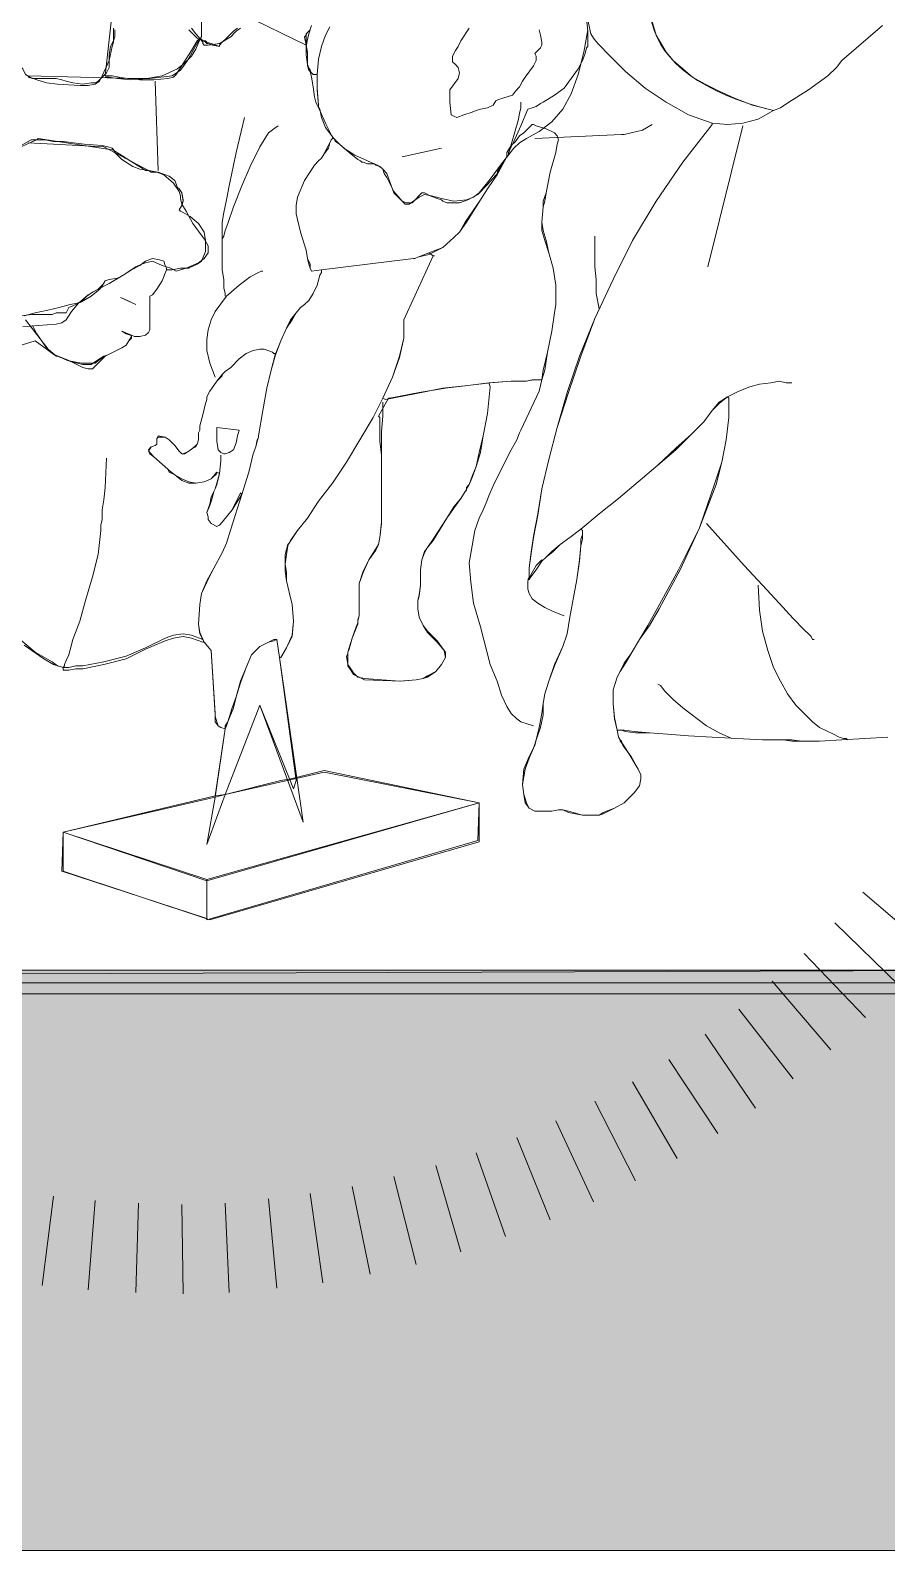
# Model space of a CAD drawing. Header units: centimetres. Extents: x -2268 to 4168, y -1681 to 1458.
# Drawn here: x 328.7 to 331.95, y 18.85 to 24.61 of the extents above; entities that cross this region are included whole.
import ezdxf

# ---------------------------------------------------------------- set-up
doc = ezdxf.new("R2010")
doc.units = ezdxf.units.CM
doc.layers.add('PDF _Geometria_Num_Penna__1', color=7, linetype='Continuous', lineweight=18, true_color=0xc6c8ca)
doc.layers.add('PDF _Riempimenti solidi_Num_Penna__1', color=7, linetype='Continuous', lineweight=18, true_color=0xc6c8ca)
doc.layers.add('PDF _Geometria_Num_Penna__7', color=7, linetype='Continuous', lineweight=18)
doc.layers.add('PDF _Riempimenti solidi_Num_Penna__7', color=7, linetype='Continuous', lineweight=18)

msp = doc.modelspace()

# ---------------------------------------------------------------- hatches: boundary and pattern name
at = {"layer": 'PDF _Riempimenti solidi_Num_Penna__1', "linetype": 'Continuous', "lineweight": 18, "true_color": 0xc6c8ca}
for points in [[(332.5223, 21.0005), (320.0228, 21.0005), (335.3958, 18.8467)], [(320.0228, 21.0005), (335.3958, 18.8467), (320.0228, 18.8467)]]:
    msp.add_hatch(color=9, dxfattribs=at).paths.add_polyline_path(points)
at = {"layer": 'PDF _Riempimenti solidi_Num_Penna__7', "linetype": 'Continuous', "lineweight": 18}
for points in [[(307.5234, 21.0482), (307.5234, 20.9582), (332.5222, 21.0482)], [(307.5234, 20.9582), (332.5222, 20.9582), (332.5222, 21.0482)]]:
    msp.add_hatch(color=7, dxfattribs=at).paths.add_polyline_path(points)

# ---------------------------------------------------------------- linework, layer by layer
at = {"layer": 'PDF _Geometria_Num_Penna__1', "color": 9, "linetype": 'Continuous', "lineweight": 18, "true_color": 0xc6c8ca, "flags": 128}
msp.add_lwpolyline([(320.0228, 21.0005), (332.5223, 21.0005), (332.5223, 28.261), (335.3958, 28.261), (335.3958, 18.8467), (320.0228, 18.8467)], close=True, dxfattribs=at)
at = {"layer": 'PDF _Geometria_Num_Penna__7', "color": 7, "linetype": 'Continuous', "lineweight": 18, "flags": 128}
for points in [[(329.3472, 24.6731), (329.3472, 24.6096), (329.3472, 24.5884), (329.3366, 24.5725), (329.2942, 24.4984), (329.2678, 24.4614), (329.236, 24.4402), (329.1514, 24.4297), (329.0667, 24.4297), (329.0349, 24.4349), (329.0085, 24.4402), (328.9873, 24.4402), (328.982, 24.4402), (329.0085, 24.6784)], [(331.9296, 24.6307), (331.7762, 24.4984), (331.755, 24.472), (331.7232, 24.4402), (331.6491, 24.3873), (331.5751, 24.3397), (331.5433, 24.3185), (331.5168, 24.3079), (331.4586, 24.2762), (331.4004, 24.2603), (331.3422, 24.255), (331.284, 24.2603), (331.194, 24.2921), (331.1094, 24.3397), (331.03, 24.3926), (330.9559, 24.4561), (330.8977, 24.5143), (330.8501, 24.562), (330.8342, 24.5831), (330.8236, 24.599), (330.7972, 24.7207)], [(328.5693, 24.6202), (328.5587, 24.5884), (328.5587, 24.562), (328.5746, 24.5408), (328.601, 24.5249), (328.6222, 24.509), (328.6487, 24.4879), (328.6698, 24.4667), (328.6804, 24.4455), (328.6963, 24.4349), (328.7227, 24.4244), (328.7598, 24.4138), (328.8021, 24.4085), (328.8868, 24.4032), (328.9185, 24.4032), (328.945, 24.4085), (328.9609, 24.4191), (328.9715, 24.4402), (328.9979, 24.4984), (329.0085, 24.5514), (329.0138, 24.5672), (329.0138, 24.5725), (329.0138, 24.6202)], [(328.691, 24.4402), (329.0879, 24.4297), (329.0932, 24.4297), (329.1143, 24.4244), (329.1673, 24.4244), (329.2202, 24.4297), (329.2413, 24.4349), (329.2519, 24.4455), (329.3101, 24.5355), (329.3313, 24.5725), (329.3419, 24.5831), (329.3472, 24.5778), (329.3631, 24.5672), (329.3684, 24.562), (329.3736, 24.562), (329.3895, 24.5567), (329.416, 24.5514), (329.416, 24.5567), (329.4266, 24.5672), (329.4424, 24.5831), (329.4689, 24.6096), (329.4848, 24.6202)], [(329.4848, 24.6202), (329.4689, 24.6096), (329.4424, 24.5831), (329.4265, 24.5672), (329.416, 24.5567), (329.416, 24.5514), (329.3842, 24.562), (329.3683, 24.5672), (329.363, 24.5725), (329.3525, 24.5725), (329.3313, 24.5831), (329.3154, 24.599), (329.3048, 24.6096), (329.2995, 24.6149)], [(329.3101, 24.6202), (329.326, 24.599), (329.3366, 24.5884), (329.3525, 24.5672), (329.3525, 24.562), (329.3578, 24.5567), (329.3631, 24.5567), (329.3736, 24.5567), (329.416, 24.562), (329.4583, 24.5884), (329.4742, 24.6043), (329.4795, 24.6096), (329.4954, 24.6202)], [(329.7441, 24.5567), (329.5059, 24.6731)], [(329.7652, 24.6307), (329.7547, 24.599), (329.7494, 24.5778), (329.7441, 24.5514), (329.7441, 24.5196), (329.7494, 24.4826), (329.76, 24.4561), (329.7652, 24.4349), (329.7705, 24.3979), (329.7758, 24.3609), (329.7811, 24.3397), (329.7864, 24.3291), (329.797, 24.3079), (329.8182, 24.2603), (329.8446, 24.2074), (329.8658, 24.1862), (329.887, 24.1651), (329.9293, 24.1386), (329.9769, 24.1174), (330.014, 24.1016), (330.0298, 24.091), (330.0351, 24.0857), (330.0404, 24.0698), (330.051, 24.0539), (330.0775, 24.001), (330.1092, 23.964), (330.1198, 23.9534), (330.1357, 23.9534), (330.1727, 23.9798), (330.1939, 23.9904), (330.2203, 23.9851), (330.2574, 23.9745), (330.305, 23.964), (330.3526, 23.9693), (330.3791, 23.9798), (330.4003, 23.9957), (330.4426, 24.0486), (330.4849, 24.1068), (330.5326, 24.1651), (330.5537, 24.1862), (330.5802, 24.2021), (330.6278, 24.2286), (330.6755, 24.2656), (330.7178, 24.3132), (330.7495, 24.3714), (330.776, 24.4455), (330.7972, 24.5302), (330.813, 24.6149)], [(329.834, 24.6255), (329.8182, 24.5937), (329.8023, 24.5514), (329.7917, 24.5037), (329.7864, 24.4455), (329.7864, 24.3926), (329.7917, 24.3291), (329.7917, 24.3238), (329.797, 24.3132), (329.8023, 24.2815), (329.8182, 24.2444), (329.8499, 24.2021), (329.8552, 24.1915), (329.8711, 24.1809), (329.9081, 24.1492), (329.9399, 24.1227), (329.9505, 24.1174), (329.9558, 24.1121), (329.961, 24.1121), (329.9769, 24.1068), (330.0034, 24.1068), (330.0087, 24.1016), (330.0245, 24.0963), (330.0351, 24.0857), (330.051, 24.0698), (330.0616, 24.0381), (330.0775, 23.9957), (330.1092, 23.964), (330.1251, 23.9587), (330.1463, 23.9587), (330.1833, 23.9957), (330.1939, 23.9957), (330.2151, 23.9851), (330.2415, 23.9745), (330.2574, 23.9693), (330.2627, 23.964), (330.2786, 23.9587), (330.2997, 23.9587), (330.3262, 23.9587), (330.3579, 23.9693), (330.395, 23.9904), (330.432, 24.0275), (330.4744, 24.0751), (330.5061, 24.1333), (330.5114, 24.1386), (330.5114, 24.1492), (330.522, 24.1704), (330.5326, 24.1915), (330.559, 24.2497), (330.5855, 24.3132), (330.6014, 24.3185), (330.6172, 24.3238), (330.6331, 24.3344), (330.6437, 24.3397), (330.686, 24.3662), (330.7231, 24.3926), (330.7495, 24.4297), (330.776, 24.4667), (330.7919, 24.4984), (330.8025, 24.5249), (330.8078, 24.5461), (330.813, 24.5514), (330.813, 24.5567), (330.813, 24.5672), (330.813, 24.6096), (330.8078, 24.6572)], [(330.6278, 24.6149), (330.6331, 24.5937), (330.6384, 24.5672), (330.6384, 24.5567), (330.6331, 24.5461), (330.6172, 24.5302), (330.612, 24.5249), (330.6172, 24.5143), (330.6172, 24.4984), (330.6067, 24.4773), (330.5749, 24.4349), (330.5643, 24.4191), (330.5537, 24.3979), (330.5379, 24.382), (330.5273, 24.3662), (330.4902, 24.3556), (330.4744, 24.3503), (330.4638, 24.345), (330.4532, 24.3291), (330.432, 24.3185), (330.4056, 24.3132), (330.3897, 24.3079), (330.3738, 24.3026), (330.3421, 24.2921), (330.3156, 24.2815), (330.305, 24.2868), (330.2944, 24.2921), (330.2891, 24.3397), (330.2891, 24.3662), (330.2891, 24.3873), (330.3209, 24.4297), (330.3262, 24.4508), (330.3209, 24.472), (330.3103, 24.4826), (330.2997, 24.4932), (330.2997, 24.5143), (330.3103, 24.5355), (330.3209, 24.5514), (330.3315, 24.5725), (330.3632, 24.6202)], [(331.9508, 21.9319), (331.7762, 21.9213), (331.6915, 21.916), (331.6227, 21.916), (331.5857, 21.9213), (331.5539, 21.9213), (331.5222, 21.9213), (331.4745, 21.9213), (331.284, 21.9319), (331.1941, 21.9372), (331.1147, 21.9425), (331.0459, 21.9477), (330.9877, 21.953), (330.9506, 21.9583), (330.94, 21.9583), (330.9348, 21.9583), (330.9242, 21.9583), (330.9136, 22.006), (330.9083, 22.0589), (330.9083, 22.1118), (330.9242, 22.1594), (330.9348, 22.1806), (330.9506, 22.2123), (330.9771, 22.2494), (331.0088, 22.3023), (331.0406, 22.3552), (331.0776, 22.424), (331.157, 22.5669), (331.2364, 22.7257), (331.2946, 22.895), (331.3211, 22.9744), (331.3369, 23.059), (331.3475, 23.1437), (331.3475, 23.2178), (331.3422, 23.2231), (331.3105, 23.2019), (331.284, 23.1702), (331.2523, 23.1278), (331.2046, 23.0802), (331.1464, 23.022), (331.0776, 22.9638), (330.9295, 22.8368), (330.8554, 22.7786), (330.7866, 22.7204), (330.7442, 22.6886), (330.7072, 22.6622), (330.6755, 22.6357), (330.6543, 22.6145), (330.6384, 22.5987), (330.6172, 22.5669), (330.5961, 22.5404), (330.5908, 22.5299), (330.5855, 22.5299), (330.5908, 22.5404), (330.5908, 22.5722), (330.5961, 22.6251), (330.6067, 22.6939), (330.6225, 22.7786), (330.6384, 22.8738), (330.6649, 22.985), (330.6966, 23.1067), (330.7337, 23.239), (330.7813, 23.3766), (330.8395, 23.5194), (330.9083, 23.6676), (330.9824, 23.8158), (331.0723, 23.964), (331.1729, 24.1121), (331.284, 24.255), (331.284, 24.2603), (331.3422, 24.255), (331.4004, 24.2603), (331.4587, 24.2762), (331.5169, 24.3079), (331.4375, 24.3291), (331.3687, 24.3556), (331.3105, 24.382), (331.2576, 24.4085), (331.2099, 24.4349), (331.1729, 24.4667), (331.1358, 24.4984), (331.1094, 24.5302), (331.0723, 24.5937), (331.0512, 24.6625)], [(329.76, 24.6149), (329.7494, 24.6043), (329.7441, 24.5937), (329.7388, 24.5884), (329.7441, 24.5567), (329.7494, 24.5249), (329.7494, 24.4984), (329.7494, 24.4773), (329.7547, 24.4614), (329.7652, 24.4508), (329.7705, 24.4455), (329.7864, 24.4455), (329.7864, 24.3873), (329.7917, 24.3291), (329.7917, 24.3238), (329.797, 24.3132), (329.8023, 24.2815), (329.8182, 24.2444), (329.8499, 24.2021), (329.8446, 24.2021), (329.8393, 24.1968), (329.834, 24.1862), (329.8235, 24.1651), (329.8129, 24.1439), (329.8023, 24.128), (329.7917, 24.1174), (329.7758, 24.1016), (329.7388, 24.0433), (329.7123, 23.9798), (329.707, 23.9481), (329.707, 23.9163), (329.7229, 23.8475), (329.7441, 23.7787), (329.7494, 23.747), (329.7547, 23.7258), (329.76, 23.71), (329.7652, 23.6994), (329.8023, 23.7047), (329.8023, 23.6941), (329.797, 23.6835), (329.7864, 23.6465), (329.7705, 23.6147), (329.7547, 23.5882), (329.7388, 23.5724), (329.7229, 23.5618), (329.707, 23.5406), (329.6859, 23.5142), (329.67, 23.4824), (329.6488, 23.4348), (329.6277, 23.3819), (329.6277, 23.3871), (329.6224, 23.3871), (329.6171, 23.3924), (329.5853, 23.403), (329.5694, 23.403), (329.543, 23.3977), (329.5165, 23.3871), (329.4901, 23.366), (329.4583, 23.3342), (329.4371, 23.3184), (329.4266, 23.3078), (329.4054, 23.2813), (329.3948, 23.2654), (329.3789, 23.2443), (329.3684, 23.2231), (329.3684, 23.2125), (329.3631, 23.1966), (329.3525, 23.1543), (329.3419, 23.112), (329.3419, 23.0961), (329.3366, 23.0855), (329.3366, 23.059), (329.3313, 23.0432), (329.326, 23.0379), (329.3154, 23.0273), (329.2996, 23.0167), (329.2784, 23.0061), (329.2731, 23.0061), (329.2625, 23.0167), (329.2466, 23.0379), (329.2255, 23.059), (329.2096, 23.0696), (329.1831, 23.0749), (329.1778, 23.0643), (329.1778, 23.0538), (329.1778, 23.0432), (329.1726, 23.0379), (329.1567, 23.0326), (329.1461, 23.022), (329.1514, 23.0114), (329.1673, 22.9955), (329.2202, 22.9479), (329.2255, 22.9426), (329.2466, 22.9268), (329.2731, 22.9109), (329.2996, 22.9003), (329.326, 22.895), (329.3578, 22.9003), (329.3842, 22.9109), (329.4054, 22.9373), (329.416, 22.932), (329.4054, 22.8897), (329.4001, 22.8738), (329.3948, 22.8632), (329.3842, 22.8421), (329.3789, 22.8156), (329.3684, 22.7839), (329.3736, 22.768), (329.3736, 22.7574), (329.3842, 22.7415), (329.4054, 22.731), (329.416, 22.7362), (329.4266, 22.7468), (329.4636, 22.7945), (329.4954, 22.858), (329.5007, 22.8527), (329.4583, 22.7204), (329.4424, 22.6674), (329.4266, 22.6304), (329.3948, 22.5722), (329.3684, 22.5246), (329.3472, 22.4769), (329.3419, 22.4346), (329.3366, 22.3605), (329.3419, 22.3288), (329.3578, 22.2917), (329.3525, 22.2917), (329.3101, 22.3076), (329.2784, 22.3129), (329.2413, 22.3076), (329.2096, 22.297), (329.1355, 22.2653), (329.0614, 22.2282), (328.9768, 22.2071), (328.8974, 22.1912), (328.8709, 22.1912), (328.8445, 22.1859), (328.8286, 22.1859), (328.8233, 22.1859), (328.8233, 22.1965), (328.7862, 22.2071), (328.7492, 22.2282), (328.6751, 22.2811)], [(329.0191, 24.6149), (329.0191, 24.5884), (329.0138, 24.5725), (329.0032, 24.5514), (328.9979, 24.5196), (328.9979, 24.472), (328.9873, 24.4508), (328.9714, 24.4349), (328.9556, 24.4191), (328.945, 24.4138), (328.9397, 24.4138), (328.9291, 24.4138), (328.8974, 24.4085), (328.8603, 24.4138), (328.8339, 24.4191), (328.818, 24.4244), (328.7968, 24.4297), (328.7492, 24.4297), (328.7068, 24.4297), (328.691, 24.4349)], [(328.982, 24.4349), (328.9873, 24.4349), (328.9979, 24.4349), (329.0297, 24.4297), (329.0773, 24.4244), (329.1408, 24.4297), (329.199, 24.4402), (329.2572, 24.4667), (329.2837, 24.4879), (329.3101, 24.5143), (329.326, 24.5408), (329.3419, 24.5778)], [(329.7705, 24.4455), (329.7652, 24.4508), (329.76, 24.4614), (329.7494, 24.4773), (329.7494, 24.4984), (329.7494, 24.5302), (329.7441, 24.5567), (329.7441, 24.5884), (329.7441, 24.599), (329.7494, 24.6043), (329.76, 24.6149)], [(329.1726, 24.4191), (329.1831, 24.0804)], [(330.559, 24.3397), (330.559, 24.3344), (330.559, 24.3185), (330.5537, 24.2974), (330.5484, 24.2709), (330.5114, 24.1439)], [(329.4371, 23.6041), (329.4371, 23.6147), (329.4319, 23.6359), (329.4319, 23.6676), (329.4266, 23.7047), (329.4266, 23.7946), (329.4266, 23.8317), (329.4266, 23.8634), (329.4266, 23.8846), (329.4319, 23.9216), (329.4424, 23.9693), (329.453, 24.0222), (329.4795, 24.1492), (329.5112, 24.2815)], [(329.4266, 23.8158), (329.4266, 23.8211), (329.4319, 23.8317), (329.4371, 23.8528), (329.4477, 23.8793), (329.4689, 23.9428), (329.5007, 24.0222), (329.5324, 24.0963), (329.5694, 24.1704), (329.6012, 24.2233), (329.6224, 24.2391), (329.6382, 24.2497)], [(331.5857, 23.276), (331.5804, 23.276), (331.5645, 23.276), (331.538, 23.2813), (331.5063, 23.276), (331.4639, 23.2707), (331.4269, 23.2601), (331.3846, 23.2443), (331.3422, 23.2231), (331.3105, 23.1966), (331.284, 23.1702), (331.2523, 23.1278), (331.2046, 23.0802), (331.1464, 23.022), (331.0776, 22.9638), (330.9295, 22.8368), (330.8554, 22.7786), (330.7866, 22.7204), (330.7442, 22.6886), (330.7072, 22.6622), (330.6807, 22.6357), (330.6543, 22.6145), (330.6384, 22.5987), (330.6172, 22.5669), (330.5961, 22.5404), (330.5908, 22.5299), (330.5908, 22.5404), (330.5908, 22.5722), (330.5961, 22.6198), (330.6067, 22.6886), (330.6225, 22.7733), (330.6384, 22.8738), (330.6649, 22.985), (330.6966, 23.1067), (330.739, 23.239), (330.7866, 23.3766), (330.8395, 23.5194), (330.9083, 23.6676), (330.9824, 23.8158), (331.0723, 23.964), (331.1729, 24.1121), (331.284, 24.255)], [(330.612, 24.2021), (330.94, 24.218), (330.9506, 24.218), (330.9771, 24.2233), (331.0194, 24.2339), (331.0565, 24.255)], [(331.4004, 24.2497), (331.2681, 23.7152)], [(328.6698, 23.4877), (328.728, 23.493), (328.7968, 23.4983), (328.818, 23.5036), (328.8339, 23.5142), (328.855, 23.5459), (328.8815, 23.5777), (328.9185, 23.6094), (328.9556, 23.6306), (328.9979, 23.6517), (329.0508, 23.6835), (329.0985, 23.7152), (329.1196, 23.7258), (329.1355, 23.7311), (329.162, 23.7364), (329.199, 23.7205), (329.2308, 23.71), (329.2519, 23.6994), (329.2678, 23.7047), (329.289, 23.71), (329.3366, 23.7311), (329.3578, 23.747), (329.3736, 23.7682), (329.3736, 23.7946), (329.3578, 23.8211), (329.3154, 23.8793), (329.289, 23.9269), (329.2731, 23.9534), (329.2678, 23.9745), (329.2678, 23.9851), (329.2625, 24.001), (329.2413, 24.0328), (329.2043, 24.0645), (329.1778, 24.0751), (329.1461, 24.0804), (329.1143, 24.0857), (329.0879, 24.0963), (329.0455, 24.1227), (329.0191, 24.1492), (329.0138, 24.1598), (329.0085, 24.1598), (328.728, 24.2021), (328.7227, 24.1968), (328.7069, 24.1915), (328.6645, 24.1704)], [(328.6645, 24.1756), (328.7016, 24.1968), (328.728, 24.1968), (328.7545, 24.1968), (328.7862, 24.1915), (328.8233, 24.1915), (328.9026, 24.1809), (328.9714, 24.1756), (328.9926, 24.1704), (329.0085, 24.1651), (329.0191, 24.1545), (329.0349, 24.1439), (329.0773, 24.1174), (329.1196, 24.091), (329.1355, 24.0804), (329.1461, 24.0804), (329.1567, 24.0751), (329.1831, 24.0751), (329.2255, 24.0592), (329.2466, 24.0433), (329.2572, 24.0169), (329.2625, 24.0116), (329.2731, 23.9957), (329.2784, 23.9693), (329.2731, 23.9481), (329.2625, 23.9322), (329.2678, 23.9269), (329.2784, 23.9216), (329.3048, 23.9058), (329.3366, 23.8793), (329.3578, 23.8475), (329.363, 23.8158), (329.363, 23.7735), (329.3472, 23.7364), (329.3313, 23.7258), (329.3101, 23.7152), (329.3048, 23.7152), (329.2995, 23.71), (329.2678, 23.71), (329.236, 23.7047), (329.2149, 23.7047), (329.2149, 23.71), (329.2096, 23.7205), (329.2043, 23.7364), (329.1884, 23.7417), (329.162, 23.747), (329.1355, 23.7364), (329.1143, 23.7205), (329.0826, 23.7047), (329.0508, 23.6835), (329.0297, 23.6729), (328.9979, 23.6676), (328.982, 23.6623), (328.9767, 23.6517), (328.9714, 23.6412), (328.9556, 23.6253), (328.9291, 23.6041), (328.8921, 23.5829), (328.8762, 23.5777), (328.8497, 23.5724), (328.8074, 23.5618), (328.7651, 23.5512), (328.7174, 23.5406), (328.6751, 23.53)], [(328.6804, 23.5142), (328.7704, 23.3977), (328.7757, 23.3924), (328.7915, 23.3819), (328.8445, 23.3607), (328.8974, 23.3342), (328.9185, 23.3289), (328.9344, 23.3289), (328.9662, 23.3607), (328.982, 23.3766), (328.9926, 23.3819), (329.0455, 23.4083), (329.0614, 23.4189), (329.072, 23.4348), (329.0826, 23.4507), (329.0826, 23.4559), (329.0932, 23.4507), (329.1143, 23.4507), (329.1355, 23.4559), (329.1461, 23.4665), (329.1514, 23.4771), (329.1514, 23.5142), (329.1514, 23.5565), (329.1514, 23.5882), (329.1514, 23.6041), (329.162, 23.6094), (329.1778, 23.6306), (329.199, 23.6623), (329.2149, 23.7047), (329.2361, 23.7047), (329.2678, 23.71), (329.2996, 23.71), (329.3048, 23.7152), (329.3101, 23.7152), (329.3313, 23.7258), (329.3472, 23.7364), (329.3631, 23.7735), (329.3631, 23.8158), (329.3578, 23.8475), (329.3366, 23.8793), (329.3048, 23.9058), (329.2784, 23.9216), (329.2678, 23.9269), (329.2625, 23.9322), (329.2731, 23.9481), (329.2784, 23.964), (329.2731, 23.9957), (329.2625, 24.0116), (329.2572, 24.0169), (329.2466, 24.0433), (329.2255, 24.0592), (329.1831, 24.0751), (329.1461, 24.0804), (328.9768, 24.1704), (328.691, 24.1862)], [(329.8393, 24.1968), (329.834, 24.1862), (329.8287, 24.1651), (329.8129, 24.1439), (329.8023, 24.128), (329.7917, 24.1174), (329.7758, 24.1016), (329.7388, 24.0433), (329.7123, 23.9798), (329.707, 23.9481), (329.707, 23.9163), (329.7229, 23.8475), (329.7441, 23.7787), (329.7494, 23.747), (329.76, 23.7258), (329.76, 23.71), (329.7652, 23.6994), (329.8023, 23.7047), (330.1516, 23.747), (330.1568, 23.747), (330.1674, 23.7523), (330.2098, 23.7629), (330.2627, 23.7893), (330.305, 23.8264), (330.3262, 23.8475), (330.3526, 23.8846), (330.4056, 23.9693), (330.432, 24.0116), (330.4532, 24.0433), (330.4691, 24.0698), (330.4744, 24.0751)], [(330.1092, 24.1333), (330.2574, 24.1651)], [(330.7019, 24.1968), (330.6966, 24.1809), (330.6913, 24.1492), (330.6702, 24.0751), (330.6543, 23.9957), (330.649, 23.964), (330.6437, 23.9428), (330.6384, 23.8846), (330.6437, 23.8528), (330.6543, 23.8158), (330.6649, 23.7682), (330.6807, 23.71), (330.6913, 23.6465), (330.6913, 23.5935), (330.6913, 23.5724), (330.686, 23.5406), (330.6755, 23.4718), (330.6596, 23.3924), (330.649, 23.3236), (330.6384, 23.2866), (330.6278, 23.2443), (330.559, 23.0961), (330.5537, 23.0855), (330.5432, 23.059), (330.522, 23.022), (330.5008, 22.9797), (330.4532, 22.8844), (330.4373, 22.8474), (330.4267, 22.8209), (330.4162, 22.7945), (330.4003, 22.7627), (330.3844, 22.7151), (330.3738, 22.6569), (330.3632, 22.5934), (330.3685, 22.5193), (330.3791, 22.4399), (330.4056, 22.3499), (330.4426, 22.2071), (330.4691, 22.1435), (330.4849, 22.0906), (330.5061, 22.0483), (330.522, 22.0218), (330.5432, 22.0007), (330.559, 21.9901), (330.6067, 21.9742)], [(330.8395, 23.8317), (330.8395, 23.8264), (330.8395, 23.8158), (330.8395, 23.7893), (330.8395, 23.7576), (330.8395, 23.7152), (330.8448, 23.6676), (330.8448, 23.6147), (330.8554, 23.5565)], [(329.6488, 22.2335), (329.67, 22.2706), (329.6912, 22.3129), (329.6965, 22.3711), (329.6912, 22.4346), (329.6806, 22.4822), (329.67, 22.5246), (329.67, 22.5563), (329.6647, 22.5881), (329.67, 22.6251), (329.6753, 22.6569), (329.6806, 22.6674), (329.6859, 22.678), (329.7123, 22.7151), (329.7494, 22.7627), (329.7917, 22.8262), (329.8446, 22.895), (329.8975, 22.9744), (329.9981, 23.1437), (330.0351, 23.2178), (330.0722, 23.2972), (330.0986, 23.3713), (330.1145, 23.4454), (330.1145, 23.5142), (330.2256, 23.7576), (330.2309, 23.7576)], [(328.6592, 23.53), (328.7069, 23.5353), (328.7545, 23.5353), (328.7757, 23.5353), (328.781, 23.5353), (328.7968, 23.5406), (328.818, 23.5406), (328.8339, 23.5406), (328.8392, 23.5512), (328.8445, 23.5618), (328.8603, 23.5671), (328.8921, 23.5829), (328.9132, 23.6041), (328.9344, 23.62), (328.9556, 23.6306), (328.9768, 23.6517), (328.982, 23.6623), (328.9979, 23.6676), (329.0297, 23.6729), (329.0508, 23.6835), (329.0826, 23.7047), (329.1143, 23.7205), (329.1355, 23.7364), (329.162, 23.747), (329.1884, 23.7417), (329.2043, 23.7364), (329.2096, 23.7205), (329.2149, 23.71), (329.2149, 23.7047), (329.199, 23.6623), (329.1778, 23.6306), (329.162, 23.6094), (329.1514, 23.6041), (329.1514, 23.5882), (329.1514, 23.5565), (329.1514, 23.5142), (329.1514, 23.4771), (329.1461, 23.4665), (329.1355, 23.4559), (329.1143, 23.4507), (329.0932, 23.4507), (329.0826, 23.4559), (329.0826, 23.4507), (329.072, 23.4348), (329.0614, 23.4189), (329.0455, 23.4083), (328.9926, 23.3819), (328.9768, 23.3766), (328.9609, 23.366), (328.9291, 23.3448), (328.9132, 23.3448), (328.8974, 23.3448), (328.855, 23.3554), (328.8127, 23.3713), (328.8021, 23.3766), (328.7968, 23.3766), (328.7174, 23.4348), (328.6645, 23.4189)], [(328.7069, 23.493), (328.7122, 23.4824), (328.7227, 23.4612), (328.7598, 23.4083), (328.7915, 23.3819), (328.8392, 23.3607), (328.8921, 23.3501), (328.945, 23.3501), (328.9715, 23.3713), (328.9926, 23.3819), (329.0455, 23.4083), (329.0614, 23.4189), (329.072, 23.4348), (329.0826, 23.4454), (329.0826, 23.4559), (329.0932, 23.4507), (329.1143, 23.4507), (329.1355, 23.4559), (329.1461, 23.4665), (329.1514, 23.4771), (329.1514, 23.5142), (329.1514, 23.5565), (329.1514, 23.5882), (329.1514, 23.5988), (329.1514, 23.6041), (329.162, 23.6094), (329.1778, 23.6306), (329.199, 23.6623), (329.2149, 23.7047)], [(329.58, 23.6994), (329.5747, 23.6994), (329.5642, 23.6941), (329.5324, 23.6782), (329.4901, 23.6465), (329.4424, 23.6041), (329.4001, 23.5459), (329.3842, 23.5142), (329.3736, 23.4771), (329.3684, 23.4401), (329.3684, 23.3977), (329.3789, 23.3501), (329.4001, 23.2972)], [(329.8023, 23.6941), (329.797, 23.6835), (329.7864, 23.6465), (329.7705, 23.6147), (329.7547, 23.5882), (329.7388, 23.5724), (329.7229, 23.5618), (329.707, 23.5406), (329.6912, 23.5142), (329.67, 23.4824), (329.6488, 23.4348), (329.6277, 23.3819), (329.6118, 23.3236), (329.5959, 23.2549), (329.58, 23.1702), (329.5642, 23.0749), (329.5642, 23.0696), (329.5589, 23.0538), (329.5536, 23.0326), (329.543, 23.0061), (329.5271, 22.9373), (329.5007, 22.8527), (329.4583, 22.7204), (329.4424, 22.6674), (329.4266, 22.6304), (329.3948, 22.5722), (329.3684, 22.5193), (329.3472, 22.4769), (329.3419, 22.4346), (329.3366, 22.3605), (329.3419, 22.3235), (329.3578, 22.2917), (329.3842, 22.26), (329.4001, 22.0165), (329.4001, 22.0113), (329.4054, 21.9901), (329.4107, 21.9742), (329.4213, 21.9689), (329.4371, 21.9636), (329.4001, 21.7043), (329.3684, 21.5244), (329.4371, 21.7149), (329.5694, 22.0536), (329.7335, 21.6091), (329.6435, 22.2335), (329.6329, 22.3023), (329.6224, 22.297), (329.6012, 22.2917), (329.5694, 22.2758), (329.5377, 22.2441), (329.5165, 22.1965), (329.4954, 22.1383), (329.4795, 22.0853), (329.4689, 22.043), (329.4477, 21.9901), (329.4424, 21.9742), (329.4371, 21.9636)], [(329.6276, 23.3871), (329.6223, 23.3871), (329.6171, 23.3924), (329.5853, 23.403), (329.5694, 23.403), (329.543, 23.3977), (329.5165, 23.3871), (329.49, 23.366), (329.4583, 23.3342), (329.4371, 23.3184), (329.4265, 23.3078), (329.4265, 23.3025), (329.4265, 23.3078), (329.4265, 23.3025), (329.4054, 23.2813), (329.3948, 23.2654), (329.3789, 23.2443), (329.3683, 23.2231), (329.3683, 23.2125), (329.363, 23.1966), (329.3525, 23.1543), (329.3419, 23.112), (329.3419, 23.0961), (329.3366, 23.0855), (329.3366, 23.059), (329.3313, 23.0432), (329.326, 23.0326), (329.3154, 23.0273), (329.2995, 23.0167), (329.2837, 23.0061), (329.2731, 23.0061), (329.2625, 23.0167), (329.2466, 23.0379), (329.2255, 23.059), (329.2096, 23.0696), (329.1831, 23.0696), (329.1778, 23.0643), (329.1778, 23.0538), (329.1778, 23.0432), (329.1725, 23.0379), (329.1567, 23.0326), (329.1461, 23.0167), (329.1514, 23.0061), (329.1672, 22.9955), (329.2202, 22.9479), (329.2255, 22.9373), (329.2466, 22.9268), (329.2731, 22.9056), (329.2995, 22.895), (329.326, 22.895), (329.3578, 22.9003), (329.3842, 22.9109), (329.4054, 22.932)], [(330.0351, 23.2019), (330.0351, 23.1861), (330.0351, 23.149), (330.0298, 23.0908), (330.0298, 23.0273), (330.0298, 22.9585), (330.0298, 22.9003), (330.0298, 22.8527), (330.0298, 22.8368), (330.0298, 22.8315), (330.0298, 22.8156), (330.0298, 22.7945), (330.0298, 22.7415), (330.0245, 22.6886), (330.0193, 22.6622), (330.0087, 22.641), (329.9822, 22.6039), (329.961, 22.5563), (329.9452, 22.514), (329.9452, 22.4822), (329.9452, 22.424), (329.9452, 22.3923), (329.9399, 22.3711), (329.9399, 22.3605), (329.9346, 22.3446), (329.9187, 22.3076), (329.9081, 22.2653), (329.9028, 22.2547), (329.9028, 22.2494), (329.9028, 22.2441), (329.9028, 22.2335), (329.9028, 22.2018), (329.9134, 22.1859), (329.924, 22.17), (329.9452, 22.1594), (329.9663, 22.1488), (330.1039, 22.1435), (330.1621, 22.1488), (330.1886, 22.1541), (330.2045, 22.1594), (330.2362, 22.1806), (330.2574, 22.2071), (330.2733, 22.2335), (330.2733, 22.2547), (330.2415, 22.2917), (330.2045, 22.3288), (330.1886, 22.3552), (330.1727, 22.387), (330.1674, 22.4187), (330.1674, 22.4452), (330.1674, 22.4505), (330.1727, 22.4664), (330.178, 22.5087), (330.178, 22.5299), (330.178, 22.5669), (330.1833, 22.6039), (330.1939, 22.6304), (330.2045, 22.6516), (330.2256, 22.678), (330.2786, 22.7627), (330.305, 22.7997), (330.3315, 22.8368), (330.3474, 22.8632), (330.3526, 22.8685), (330.3526, 22.8738), (330.3632, 22.8897), (330.3738, 22.9162), (330.3897, 22.9585), (330.4056, 23.0114), (330.4162, 23.0749), (330.432, 23.1596), (330.4426, 23.2601)], [(330.0457, 23.2125), (330.1568, 23.2337), (330.2627, 23.2549), (330.3579, 23.2654), (330.4426, 23.276), (330.522, 23.2813), (330.5537, 23.2813), (330.5802, 23.2813), (330.6067, 23.2866), (330.6225, 23.2866), (330.6331, 23.2866)], [(330.7919, 22.7151), (330.7919, 22.7098), (330.7919, 22.6992), (330.7919, 22.6833), (330.7866, 22.6569), (330.7813, 22.5987), (330.7707, 22.5299), (330.7442, 22.387), (330.7337, 22.3235), (330.7178, 22.2758), (330.686, 22.2018), (330.6649, 22.1435), (330.649, 22.0959), (330.6437, 22.0589), (330.6437, 22.0165), (330.6331, 21.9689), (330.6172, 21.9213), (330.612, 21.9001), (330.6067, 21.8895), (330.5908, 21.8525), (330.5749, 21.8102), (330.5643, 21.7519), (330.5696, 21.7149), (330.5802, 21.6832), (330.5908, 21.662), (330.612, 21.6514), (330.6755, 21.6514), (330.7019, 21.6567), (330.7125, 21.6567), (330.7178, 21.6567), (330.739, 21.6461), (330.7919, 21.6355), (330.8342, 21.6355), (330.8554, 21.6355), (330.8713, 21.6408), (330.9136, 21.662), (330.9506, 21.6832), (330.9665, 21.699), (330.9877, 21.7202), (331.0088, 21.7467), (331.0141, 21.7731), (331.0141, 21.789), (331.0036, 21.8102), (330.9771, 21.8578), (330.9453, 21.9001), (330.94, 21.916), (330.9348, 21.9213), (330.9295, 21.9319), (330.9242, 21.9583), (330.9136, 22.0007), (330.9083, 22.0589), (330.9083, 22.1118), (330.9242, 22.1594), (330.9348, 22.1806), (330.9559, 22.2123), (330.9771, 22.2494), (331.0088, 22.3023), (331.0459, 22.3552), (331.0829, 22.4187), (331.1623, 22.5669), (331.2364, 22.7257), (331.2999, 22.8897), (331.3211, 22.9744), (331.3369, 23.059), (331.3475, 23.1437), (331.3475, 23.2178)], [(328.9873, 22.9903), (328.982, 22.8791), (328.9768, 22.8315), (328.9715, 22.7945), (328.9715, 22.7574), (328.9662, 22.7362), (328.9662, 22.7204), (328.9662, 22.7151), (328.9556, 22.6251), (328.9344, 22.5404), (328.908, 22.4505), (328.8868, 22.3711), (328.8603, 22.3023), (328.8445, 22.2441), (328.8339, 22.2229), (328.8286, 22.2071), (328.8286, 22.2018), (328.8233, 22.1965), (328.8286, 22.1965), (328.8445, 22.1965), (328.8709, 22.2018), (328.8974, 22.2018), (328.9768, 22.2176), (329.0614, 22.2388), (329.1355, 22.2706), (329.2096, 22.3076), (329.2413, 22.3182), (329.2784, 22.3235), (329.3101, 22.3182), (329.3525, 22.3023)], [(329.4213, 23.0008), (329.4213, 22.9955), (329.4213, 22.9797), (329.416, 22.932), (329.4054, 22.8897), (329.4001, 22.8738), (329.3948, 22.8632), (329.3895, 22.8421), (329.3789, 22.8103), (329.3684, 22.7839), (329.3736, 22.768), (329.3736, 22.7574), (329.3842, 22.7415), (329.4054, 22.731), (329.416, 22.7362), (329.4266, 22.7468), (329.4636, 22.7945), (329.5007, 22.8527)], [(331.2628, 22.7415), (331.4057, 22.5828), (331.4745, 22.5087), (331.538, 22.4399), (331.5909, 22.3817), (331.6333, 22.3393), (331.6491, 22.3235), (331.6597, 22.3129), (331.665, 22.3023), (331.6703, 22.3023)], [(330.6384, 22.6039), (330.6331, 22.5987), (330.6172, 22.5828), (330.6014, 22.5563), (330.5855, 22.5246), (330.5855, 22.4928), (330.5908, 22.4769), (330.6014, 22.4558), (330.6225, 22.4399), (330.649, 22.424), (330.6807, 22.4081), (330.7231, 22.3923)], [(328.4211, 22.5299), (328.4264, 22.5246), (328.437, 22.514), (328.4529, 22.4981), (328.4687, 22.4822), (328.5216, 22.4293), (328.5852, 22.3658), (328.6539, 22.3076), (328.7174, 22.2547), (328.781, 22.2176), (328.8021, 22.2018), (328.8233, 22.1965)], [(331.7973, 21.9213), (331.792, 21.9266), (331.7815, 21.9266), (331.7656, 21.9319), (331.7444, 21.9425), (331.6915, 21.9689), (331.665, 21.9901), (331.6333, 22.0218), (331.6015, 22.0536), (331.5698, 22.0959), (331.5433, 22.1435), (331.5169, 22.1965), (331.4957, 22.26), (331.4745, 22.3341), (331.4639, 22.4134), (331.4587, 22.5087)], [(331.0776, 22.133), (331.0882, 22.1277), (331.1041, 22.1065), (331.1358, 22.0748), (331.1729, 22.043), (331.2629, 21.9742), (331.3105, 21.9477), (331.3581, 21.9266)], [(331.9508, 21.9319), (331.7762, 21.9213), (331.6915, 21.916), (331.628, 21.916), (331.5857, 21.916), (331.5539, 21.9213), (331.5222, 21.9213), (331.4745, 21.9213), (331.284, 21.9319), (331.1941, 21.9372), (331.1147, 21.9425), (331.0459, 21.9477), (330.993, 21.9477), (330.9559, 21.953), (330.94, 21.9583), (330.9348, 21.9583)], [(328.8233, 21.572), (329.4001, 21.7043), (329.4371, 21.7149), (329.8129, 21.7996), (330.4003, 21.6832), (329.3684, 21.3868), (328.8233, 21.572), (328.8233, 21.4238), (329.3789, 21.2386), (330.4003, 21.535), (330.4003, 21.6832)], [(329.3684, 21.3868), (329.3684, 21.2492)], [(332.1149, 21.1222), (331.8555, 21.3445)], [(331.9931, 20.9899), (331.7497, 21.228)], [(331.8661, 20.8682), (331.6333, 21.1116)], [(331.7338, 20.7465), (331.5116, 21.0058)], [(331.5909, 20.6354), (331.3846, 20.9)], [(331.4481, 20.5242), (331.2576, 20.8047)], [(331.3052, 20.429), (331.12, 20.7094)], [(331.1517, 20.3337), (330.9824, 20.6248)], [(330.993, 20.249), (330.8395, 20.5507)], [(330.8342, 20.1697), (330.6913, 20.4766)], [(330.6702, 20.1009), (330.5432, 20.4131)], [(330.5008, 20.0374), (330.3897, 20.3549)], [(330.3315, 19.9792), (330.2362, 20.3073)], [(330.1621, 19.9315), (330.0775, 20.2649)], [(328.7439, 19.8522), (328.7862, 20.1908)], [(329.6329, 19.8416), (329.6012, 20.1803)], [(329.8076, 19.8627), (329.7599, 20.2014)], [(329.9875, 19.8945), (329.9187, 20.2279)], [(328.9185, 19.8363), (328.945, 20.175)], [(329.0984, 19.8257), (329.109, 20.1644)], [(329.2784, 19.8204), (329.2731, 20.1591)], [(329.453, 19.8257), (329.4371, 20.1644)]]:
    msp.add_lwpolyline(points, dxfattribs=at)
for points in [[(330.0351, 23.2178), (330.0722, 23.2972), (330.0986, 23.3766), (330.1145, 23.4454), (330.1145, 23.5142), (330.2256, 23.7576), (330.2098, 23.7682), (330.2627, 23.7893), (330.305, 23.8264), (330.3262, 23.8475), (330.3474, 23.8846), (330.4056, 23.9693), (330.432, 24.0116), (330.4532, 24.0433), (330.4691, 24.0645), (330.4744, 24.0751), (330.4691, 24.0751), (330.5061, 24.1333), (330.5061, 24.1386), (330.5061, 24.1492), (330.522, 24.1756), (330.5379, 24.1915), (330.5537, 24.2127), (330.5696, 24.2233), (330.5855, 24.2391), (330.6014, 24.255), (330.6067, 24.255), (330.6172, 24.2497), (330.6543, 24.2391), (330.686, 24.2233), (330.6966, 24.2127), (330.7019, 24.1968), (330.6966, 24.1809), (330.6913, 24.1492), (330.6702, 24.0751), (330.6543, 23.9957), (330.6437, 23.964), (330.6437, 23.9428), (330.6384, 23.8846), (330.6384, 23.8528), (330.649, 23.8158), (330.6649, 23.7682), (330.6807, 23.71), (330.6913, 23.6465), (330.6913, 23.5935), (330.6913, 23.5724), (330.686, 23.5406), (330.6755, 23.4718), (330.6596, 23.3924), (330.6437, 23.3236), (330.6384, 23.2866), (330.6331, 23.2866), (330.6278, 23.2866), (330.6172, 23.2866), (330.6014, 23.2866), (330.5802, 23.2813), (330.5537, 23.2813), (330.522, 23.2813), (330.4373, 23.276), (330.3579, 23.2654), (330.2627, 23.2549), (330.1568, 23.2337), (330.0457, 23.2125)], [(329.3419, 22.4346), (329.3472, 22.4769), (329.3683, 22.5246), (329.3948, 22.5722), (329.4265, 22.6304), (329.4424, 22.6674), (329.4583, 22.7204), (329.5006, 22.8527), (329.5271, 22.9373), (329.543, 23.0061), (329.5536, 23.0326), (329.5588, 23.059), (329.5641, 23.0696), (329.5641, 23.0749), (329.58, 23.1702), (329.5959, 23.2549), (329.6118, 23.3236), (329.6276, 23.3819), (329.6488, 23.4348), (329.67, 23.4824), (329.6858, 23.5142), (329.707, 23.5406), (329.7229, 23.5618), (329.7388, 23.5724), (329.7546, 23.5882), (329.7705, 23.6147), (329.7864, 23.6465), (329.797, 23.6835), (329.8023, 23.6941), (329.8023, 23.7047), (330.1515, 23.747), (330.1568, 23.747), (330.1674, 23.7523), (330.2097, 23.7682), (330.2256, 23.7576), (330.1145, 23.5142), (330.1145, 23.4454), (330.0986, 23.3766), (330.0722, 23.2972), (330.0351, 23.2178), (329.9981, 23.1437), (329.8975, 22.9744), (329.8446, 22.895), (329.7917, 22.8262), (329.7494, 22.7627), (329.7123, 22.7151), (329.6858, 22.678), (329.6806, 22.6674), (329.6753, 22.6622), (329.6647, 22.6251), (329.6647, 22.5881), (329.6647, 22.5616), (329.67, 22.5246), (329.6806, 22.4822), (329.6911, 22.4346), (329.6964, 22.3711), (329.6911, 22.3182), (329.67, 22.2706), (329.6488, 22.2335), (329.6435, 22.2335), (329.6329, 22.3023), (329.6223, 22.3023), (329.6012, 22.2917), (329.5694, 22.2758), (329.5377, 22.2441), (329.5165, 22.1965), (329.4953, 22.1435), (329.4795, 22.0853), (329.4636, 22.043), (329.4477, 21.9901), (329.4371, 21.9742), (329.4371, 21.9636), (329.4213, 21.9689), (329.4107, 21.9742), (329.4001, 21.9901), (329.4001, 22.0113), (329.4001, 22.0218), (329.3842, 22.26), (329.3578, 22.2917), (329.3419, 22.3288), (329.3366, 22.3605)], [(329.0984, 23.5724), (329.0879, 23.5777), (329.0667, 23.5882), (329.0402, 23.5988)], [(329.0826, 23.4559), (329.0773, 23.4559), (329.0614, 23.4612), (329.0455, 23.4718)], [(329.1672, 22.9955), (329.1514, 23.0114), (329.1461, 23.022), (329.1567, 23.0326), (329.1725, 23.0379), (329.1778, 23.0432), (329.1778, 23.0538), (329.1778, 23.0643), (329.1831, 23.0749), (329.2096, 23.0696), (329.2255, 23.059), (329.2466, 23.0379), (329.2625, 23.0167), (329.2731, 23.0061), (329.2784, 23.0061), (329.2995, 23.0167), (329.3154, 23.0273), (329.326, 23.0379), (329.3313, 23.0432), (329.3366, 23.059), (329.3366, 23.0855), (329.3419, 23.0961), (329.3419, 23.112), (329.3525, 23.1543), (329.363, 23.1966), (329.3683, 23.2125), (329.3683, 23.2231), (329.3789, 23.2443), (329.3948, 23.2654), (329.4054, 23.2813), (329.4265, 23.3078), (329.4371, 23.3184), (329.4583, 23.3342), (329.49, 23.366), (329.5165, 23.3871), (329.543, 23.3977), (329.5694, 23.403), (329.5853, 23.403), (329.6171, 23.3924), (329.6223, 23.3871), (329.6276, 23.3871), (329.6276, 23.3819), (329.6118, 23.3236), (329.5959, 23.2549), (329.58, 23.1702), (329.5641, 23.0749), (329.5641, 23.0696), (329.5588, 23.059), (329.5536, 23.0326), (329.543, 23.0061), (329.5271, 22.9373), (329.5006, 22.8527), (329.4953, 22.858), (329.4636, 22.7945), (329.4265, 22.7468), (329.416, 22.7362), (329.4054, 22.731), (329.3842, 22.7415), (329.3736, 22.7574), (329.3736, 22.768), (329.3683, 22.7839), (329.3789, 22.8156), (329.3842, 22.8421), (329.3948, 22.8632), (329.4001, 22.8738), (329.4054, 22.895), (329.416, 22.932), (329.4054, 22.9373), (329.3842, 22.9109), (329.3578, 22.9003), (329.326, 22.895), (329.2995, 22.9003), (329.2731, 22.9109), (329.2466, 22.9268), (329.2255, 22.9426), (329.2202, 22.9479)], [(329.9663, 22.1541), (329.9399, 22.1594), (329.924, 22.1753), (329.9134, 22.1912), (329.9028, 22.2071), (329.8975, 22.2388), (329.9028, 22.2494), (329.9028, 22.2547), (329.9081, 22.2706), (329.9187, 22.3076), (329.9346, 22.3499), (329.9399, 22.3658), (329.9399, 22.3764), (329.9452, 22.3923), (329.9452, 22.424), (329.9452, 22.4822), (329.9452, 22.514), (329.961, 22.5616), (329.9822, 22.6039), (330.0087, 22.6463), (330.0193, 22.6622), (330.0245, 22.6886), (330.0298, 22.7468), (330.0298, 22.7945), (330.0298, 22.8156), (330.0298, 22.8315), (330.0298, 22.8368), (330.0298, 22.8527), (330.0298, 22.8897), (330.0298, 23.0008), (330.0245, 23.0538), (330.0245, 23.1014), (330.0245, 23.1331), (330.0245, 23.1437), (330.0193, 23.149), (330.0563, 23.2178), (330.0616, 23.2178), (330.1727, 23.239), (330.2733, 23.2549), (330.3579, 23.2654), (330.4373, 23.276), (330.4426, 23.2601), (330.432, 23.1596), (330.4162, 23.0749), (330.4003, 23.0114), (330.3897, 22.9585), (330.3738, 22.9215), (330.3632, 22.8897), (330.3526, 22.8791), (330.3526, 22.8738), (330.3474, 22.8632), (330.3315, 22.8368), (330.305, 22.805), (330.2786, 22.7627), (330.2256, 22.6833), (330.2045, 22.6516), (330.1939, 22.6357), (330.1833, 22.6039), (330.178, 22.5669), (330.178, 22.5352), (330.178, 22.5087), (330.1727, 22.4716), (330.1674, 22.4505), (330.1674, 22.4452), (330.1674, 22.4187), (330.1727, 22.387), (330.1886, 22.3552), (330.2045, 22.3341), (330.2415, 22.297), (330.268, 22.26), (330.2733, 22.2335), (330.2574, 22.2071), (330.2362, 22.1806), (330.2045, 22.1647), (330.1886, 22.1541), (330.1621, 22.1488), (330.0986, 22.1435)], [(330.5696, 21.8102), (330.5908, 21.8578), (330.6067, 21.8895), (330.612, 21.9054), (330.6172, 21.9213), (330.6278, 21.9689), (330.6384, 22.0218), (330.6437, 22.0589), (330.649, 22.0959), (330.6649, 22.1435), (330.686, 22.2071), (330.7178, 22.2758), (330.7337, 22.3235), (330.7442, 22.387), (330.7707, 22.5299), (330.7813, 22.6039), (330.7866, 22.6569), (330.7866, 22.6833), (330.7919, 22.6992), (330.7919, 22.7098), (330.7919, 22.7151), (330.7866, 22.7204), (330.8554, 22.7786), (330.9295, 22.8368), (331.0776, 22.9638), (331.1464, 23.0273), (331.2046, 23.0802), (331.2523, 23.1278), (331.284, 23.1702), (331.3105, 23.2019), (331.3422, 23.2231), (331.3475, 23.2178), (331.3475, 23.1437), (331.3369, 23.059), (331.3211, 22.9744), (331.2946, 22.895), (331.2364, 22.7257), (331.157, 22.5669), (331.0776, 22.424), (331.0406, 22.3552), (331.0088, 22.3023), (330.9771, 22.2494), (330.9506, 22.2123), (330.9348, 22.1806), (330.9242, 22.1594), (330.9083, 22.1118), (330.9083, 22.0589), (330.9136, 22.006), (330.9242, 21.9583), (330.9295, 21.9319), (330.9348, 21.9213), (330.9348, 21.916), (330.9453, 21.9054), (330.9718, 21.8631), (331.0036, 21.8102), (331.0141, 21.789), (331.0141, 21.7731), (331.0088, 21.7467), (330.9877, 21.7202), (330.9665, 21.699), (330.9506, 21.6832), (330.9136, 21.662), (330.8713, 21.6461), (330.8554, 21.6355), (330.8342, 21.6355), (330.7919, 21.6355), (330.739, 21.6514), (330.7178, 21.6567), (330.7072, 21.6567), (330.7019, 21.6567), (330.6755, 21.6514), (330.612, 21.6514), (330.5908, 21.662), (330.5749, 21.6832), (330.5696, 21.7149), (330.5643, 21.7519)], [(329.4054, 23.1067), (329.4054, 23.0855), (329.4054, 23.0538), (329.4107, 23.022), (329.4213, 23.0114), (329.4319, 23.0061), (329.4371, 23.0061), (329.453, 23.0114), (329.4689, 23.022), (329.4795, 23.0485), (329.4848, 23.0749), (329.4901, 23.0961)], [(329.4371, 21.7149), (329.4001, 21.7096), (329.4371, 21.9636), (329.4371, 21.9742), (329.4477, 21.9901), (329.4636, 22.043), (329.4795, 22.0853), (329.4954, 22.1435), (329.5165, 22.1965), (329.5377, 22.2441), (329.5694, 22.2758), (329.6012, 22.2917), (329.6224, 22.3023), (329.6329, 22.3023), (329.6435, 22.2335), (329.707, 21.7678), (329.6965, 21.7361), (329.5694, 22.0536)], [(328.8233, 21.572), (329.4001, 21.7096), (329.4371, 21.7149), (329.6488, 21.7678), (329.6859, 21.7731), (329.8129, 21.8049), (330.4003, 21.6832), (329.3684, 21.3921)], [(330.395, 21.5403), (329.3684, 21.2386), (329.3684, 21.3233), (329.3684, 21.3921), (330.4003, 21.6832)], [(328.8233, 21.572), (329.3684, 21.3921), (329.3684, 21.3233), (329.3684, 21.3021), (329.3684, 21.2863), (329.3684, 21.2439), (328.818, 21.4238)], [(332.5223, 20.9582), (332.5223, 21.0481), (307.5234, 20.9582)], [(332.5223, 21.0481), (307.5234, 20.9582), (307.5234, 21.0481)]]:
    msp.add_lwpolyline(points, close=True, dxfattribs=at)
at = {"layer": 'PDF _Geometria_Num_Penna__7', "color": 7, "linetype": 'Continuous', "lineweight": 18}
msp.add_ellipse((333.8564, 25.4585), major_axis=(2.7968, 0.8322), ratio=0.315378, start_param=2.616088, end_param=3.634666, dxfattribs=at)

doc.saveas('drawing.dxf')
